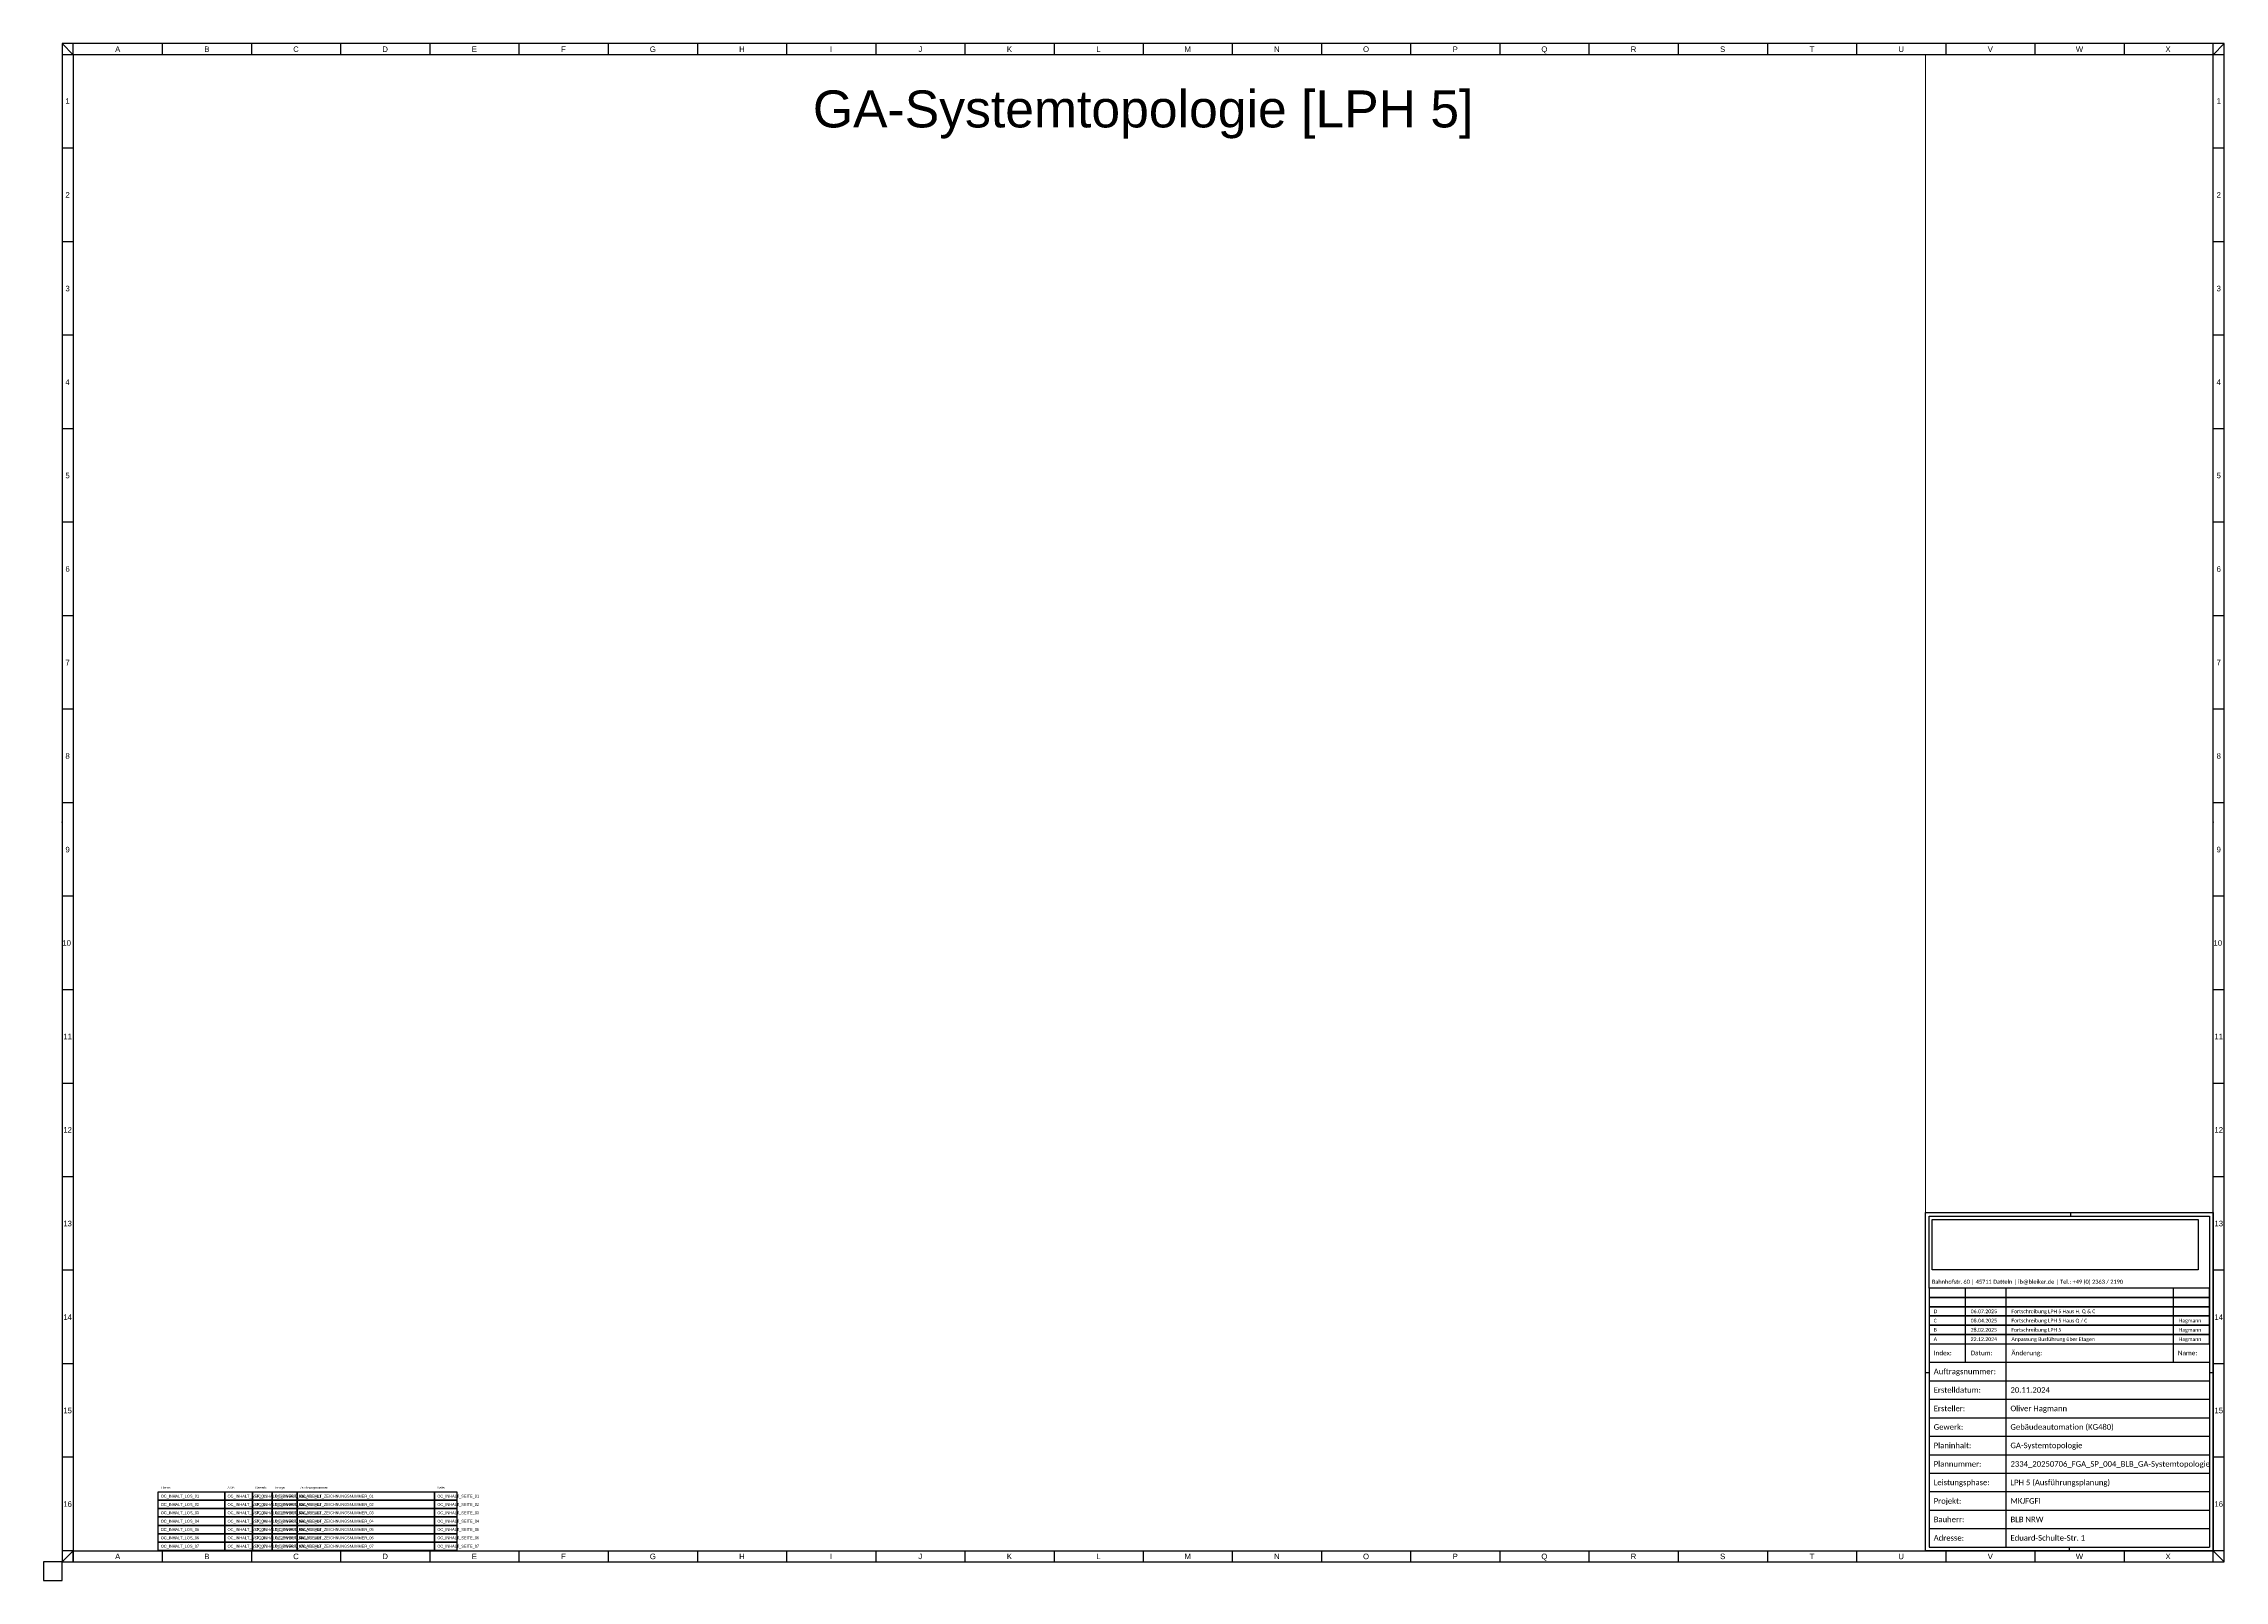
# Paper-space layout 'DIN-A0' of a CAD drawing. Header units: millimetres. Extents: x -2339 to -1160, y -626 to 205.
# The model-space entities are those that its viewports show. They can reach past a viewport. Long polylines and large blocks are cut down to what shows.
import ezdxf
from ezdxf.enums import TextEntityAlignment as Align

# ---------------------------------------------------------------- set-up
doc = ezdxf.new("R2010")
doc.units = ezdxf.units.MM
doc.header["$LTSCALE"] = 100
for name, color, linetype in [('GA-Inhaltsverzeichnis-Beschriftung', 7, 'Continuous'), ('GA-Inhaltsverzeichnis-Daten', 7, 'Continuous'), ('GA-Inhaltsverzeichnis-Rahmen', 7, 'Continuous')]:
    doc.layers.add(name, color=color, linetype=linetype)
doc.styles.add('Arial', font='arial.ttf')
doc.styles.add('Calibri', font='calibri.ttf')
doc.styles.get("Standard").update_dxf_attribs({"font": 'arial.ttf'})
picture_1 = doc.add_image_def('image1.png', size_in_pixel=(550, 104))

# ---------------------------------------------------------------- blocks, each defined once
blk = doc.blocks.new('RSH_Blattrahmen_A0_Querformat_V2')
for p, q in [((0, 821), (6, 815)), ((6, 815), (0, 815)), ((6, 815), (6, 821)), ((6, 815), (6, 815)), ((54.2, 821), (54.2, 815)), ((102.4, 821), (102.4, 815)), ((150.6, 821), (150.6, 815)), ((198.8, 821), (198.8, 815)), ((247, 821), (247, 815)), ((295.2, 821), (295.2, 815)), ((343.5, 821), (343.5, 815)), ((391.7, 821), (391.7, 815)), ((439.9, 821), (439.9, 815)), ((488.1, 821), (488.1, 815)), ((536.3, 821), (536.3, 815)), ((584.5, 821), (584.5, 815)), ((632.7, 821), (632.7, 815)), ((680.9, 821), (680.9, 815)), ((729.1, 821), (729.1, 815)), ((777.3, 821), (777.3, 815)), ((825.5, 821), (825.5, 815)), ((873.7, 821), (873.7, 815)), ((922, 821), (922, 815)), ((970.2, 821), (970.2, 815)), ((1018.4, 821), (1018.4, 815)), ((1066.6, 821), (1066.6, 815)), ((1114.8, 821), (1114.8, 815)), ((1169, 821), (1163, 815)), ((1163, 815), (1163, 821)), ((1169, 815), (1163, 815)), ((1169, 815), (1169, 815)), ((6, 764.4), (0, 764.4)), ((1169, 764.4), (1163, 764.4)), ((6, 713.9), (0, 713.9)), ((1169, 713.9), (1163, 713.9)), ((6, 663.3), (0, 663.3)), ((1169, 663.3), (1163, 663.3)), ((6, 612.8), (0, 612.8)), ((1169, 612.8), (1163, 612.8)), ((6, 562.2), (0, 562.2)), ((1169, 562.2), (1163, 562.2)), ((6, 511.6), (0, 511.6)), ((1169, 511.6), (1163, 511.6)), ((6, 461.1), (0, 461.1)), ((1169, 461.1), (1163, 461.1)), ((6, 410.5), (0, 410.5)), ((1169, 410.5), (1163, 410.5)), ((6, 360), (0, 360)), ((1169, 360), (1163, 360)), ((6, 309.4), (0, 309.4)), ((1169, 309.4), (1163, 309.4)), ((6, 258.8), (0, 258.8)), ((1169, 258.8), (1163, 258.8)), ((6, 208.3), (0, 208.3)), ((1169, 208.3), (1163, 208.3)), ((6, 157.7), (0, 157.7)), ((1169, 157.7), (1163, 157.7)), ((6, 107.2), (0, 107.2)), ((1169, 107.2), (1163, 107.2)), ((6, 56.6), (0, 56.6)), ((1169, 56.6), (1163, 56.6)), ((6, 6), (0, 0)), ((6, 6), (0, 6)), ((6, 6), (6, 0)), ((6, 0), (6, 6)), ((6, 0), (6, 0)), ((54.2, 6), (54.2, 0)), ((102.4, 6), (102.4, 0)), ((150.6, 6), (150.6, 0)), ((198.8, 6), (198.8, 0)), ((247, 6), (247, 0)), ((295.2, 6), (295.2, 0)), ((343.5, 6), (343.5, 0)), ((391.7, 6), (391.7, 0)), ((439.9, 6), (439.9, 0)), ((488.1, 6), (488.1, 0)), ((536.3, 6), (536.3, 0)), ((584.5, 6), (584.5, 0)), ((632.7, 6), (632.7, 0)), ((680.9, 6), (680.9, 0)), ((729.1, 6), (729.1, 0)), ((777.3, 6), (777.3, 0)), ((825.5, 6), (825.5, 0)), ((873.7, 6), (873.7, 0)), ((922, 6), (922, 0)), ((970.2, 6), (970.2, 0)), ((1018.4, 6), (1018.4, 0)), ((1066.6, 6), (1066.6, 0)), ((1114.8, 6), (1114.8, 0)), ((1163, 6), (1169, 0)), ((1169, 6), (1163, 6)), ((1163, 0), (1163, 6))]:
    blk.add_line(p, q)
for points in [[(0, 0), (1169, 0), (1169, 821), (0, 821)], [(6, 6), (1163, 6), (1163, 815), (6, 815)]]:
    blk.add_lwpolyline(points, close=True)
for p in [(0, 400), (1163, 400)]:
    blk.add_point(p)
for s, p in [('A', (30.1, 818)), ('B', (78.3, 818)), ('C', (126.5, 818)), ('D', (174.7, 818)), ('E', (222.9, 818)), ('F', (271.1, 818)), ('G', (319.4, 818)), ('H', (367.6, 818)), ('I', (415.8, 818)), ('J', (464, 818)), ('K', (512.2, 818)), ('L', (560.4, 818)), ('M', (608.6, 818)), ('N', (656.8, 818)), ('O', (705, 818)), ('P', (753.2, 818)), ('Q', (801.4, 818)), ('R', (849.6, 818)), ('S', (897.8, 818)), ('T', (946.1, 818)), ('U', (994.3, 818)), ('V', (1042.5, 818)), ('W', (1090.7, 818)), ('X', (1138.6, 818)), ('1', (3, 790)), ('1', (1166, 790)), ('2', (3, 739.2)), ('2', (1166, 739.2)), ('3', (3, 688.6)), ('3', (1166, 688.6)), ('4', (3, 638)), ('4', (1166, 638)), ('5', (3, 587.5)), ('5', (1166, 587.5)), ('6', (3, 536.9)), ('6', (1166, 536.9)), ('7', (3, 486.4)), ('7', (1166, 486.4)), ('8', (3, 435.8)), ('8', (1166, 435.8)), ('9', (3, 385.2)), ('9', (1166, 385.2)), ('10', (2.5, 334.7)), ('10', (1165.5, 334.7)), ('11', (3, 284.1)), ('11', (1166, 284.1)), ('12', (3, 233.6)), ('12', (1166, 233.6)), ('13', (3, 183)), ('13', (1166, 183)), ('14', (3, 132.4)), ('14', (1166, 132.4)), ('15', (3, 81.9)), ('15', (1166, 81.9)), ('16', (3, 31.3)), ('16', (1166, 31.3)), ('A', (30.1, 3)), ('B', (78.3, 3)), ('C', (126.5, 3)), ('D', (174.7, 3)), ('E', (222.9, 3)), ('F', (271.1, 3)), ('G', (319.4, 3)), ('H', (367.6, 3)), ('I', (415.8, 3)), ('J', (464, 3)), ('K', (512.2, 3)), ('L', (560.4, 3)), ('M', (608.6, 3)), ('N', (656.8, 3)), ('O', (705, 3)), ('P', (753.2, 3)), ('Q', (801.4, 3)), ('R', (849.6, 3)), ('S', (897.8, 3)), ('T', (946.1, 3)), ('U', (994.3, 3)), ('V', (1042.5, 3)), ('W', (1090.7, 3)), ('X', (1138.6, 3))]:
    blk.add_text(s, height=3).set_placement(p, align=Align.MIDDLE_CENTER)
blk = doc.blocks.new('RSH_Plankopf_V3')
for p, q in [((-77, 181), (-77, 183)), ((-153.6, 163.5), (-153.6, 165.5)), ((-153.6, 162.5), (-153.6, 164.5)), ((-153.6, 161.5), (-153.6, 163.5)), ((-153.6, 142), (-153.6, 52)), ((-134.1, 142), (-134.1, 102)), ((-112.1, 142), (-112.1, 102)), ((-21.6, 142), (-21.6, 102)), ((-2, 142), (-2, 2)), ((-2, 117), (-153.6, 117)), ((-153.6, 117), (-153.6, 112)), ((-153.6, 112), (-2, 112)), ((-153.6, 112), (-2, 112)), ((-2, 112), (-2, 117)), ((-155.6, 96.5), (-153.6, 96.5)), ((-153.6, 102), (-2, 102)), ((-112.1, 102), (-112.1, 2)), ((-2, 96.5), (0, 96.5)), ((-153.6, 92), (-2, 92)), ((-153.6, 82), (-2, 82)), ((-153.6, 72), (-2, 72)), ((-153.6, 62), (-2, 62)), ((-153.6, 52), (-2, 52)), ((-153.6, 52), (-153.6, 42)), ((-153.6, 42), (-2, 42)), ((-153.6, 42), (-153.6, 32)), ((-153.6, 32), (-2, 32)), ((-153.6, 32), (-153.6, 22)), ((-153.6, 22), (-2, 22)), ((-153.6, 22), (-153.6, 12)), ((-153.6, 12), (-2, 12)), ((-153.6, 12), (-153.6, 2)), ((-153.6, 2), (-2, 2)), ((-77.8, 2), (-77.8, 0))]:
    blk.add_line(p, q)
for points in [[(-155.6, 183), (0, 183), (0, 0), (-155.6, 0)], [(-153.6, 181), (-2, 181), (-2, 142), (-153.6, 142)], [(-153.6, 137), (-2, 137), (-2, 142), (-153.6, 142)], [(-153.6, 132), (-2, 132), (-2, 137), (-153.6, 137)], [(-153.6, 127), (-2, 127), (-2, 132), (-153.6, 132)], [(-153.6, 122), (-2, 122), (-2, 127), (-153.6, 127)], [(-153.6, 117), (-2, 117), (-2, 122), (-153.6, 122)]]:
    blk.add_lwpolyline(points, close=True)
at = {"style": 'Calibri'}
for s, height, p in [('Index:', 2.5, (-151.1, 107)), ('Datum:', 2.5, (-131.1, 107)), ('Änderung:', 2.5, (-109.1, 107)), ('Name:', 2.5, (-19.1, 107)), ('Auftragsnummer:', 3, (-151.1, 97)), ('Erstelldatum:', 3, (-151.1, 87)), ('Ersteller:', 3, (-151.1, 77)), ('Gewerk:', 3, (-151.1, 67)), ('Planinhalt:', 3, (-151.1, 57)), ('Plannummer:', 3, (-151.1, 47)), ('Leistungsphase:', 3, (-151.1, 37)), ('Projekt:', 3, (-151.1, 27)), ('Bauherr:', 3, (-151.1, 17)), ('Adresse:', 3, (-151.1, 7))]:
    blk.add_text(s, height=height, dxfattribs=at).set_placement(p, align=Align.MIDDLE_LEFT)
for tag, height, p in [('FIRMA', 2.2, (-152.1, 145.5)), ('INDEX6', 2, (-151.1, 139.5)), ('INDEX5', 2, (-151.1, 134.5)), ('INDEX4', 2, (-151.1, 129.5)), ('DATUM6', 2, (-131.1, 139.5)), ('DATUM5', 2, (-131.1, 134.5)), ('DATUM4', 2, (-131.1, 129.5)), ('AENDERUNG6', 2, (-109.1, 139.5)), ('AENDERUNG5', 2, (-109.1, 134.5)), ('AENDERUNG4', 2, (-109.1, 129.5)), ('NAME6', 2, (-18.6, 139.5)), ('NAME5', 2, (-18.6, 134.5)), ('NAME4', 2, (-18.6, 129.5)), ('INDEX3', 2, (-151.1, 124.5)), ('INDEX2', 2, (-151.1, 119.5)), ('DATUM3', 2, (-131.1, 124.5)), ('DATUM2', 2, (-131.1, 119.5)), ('AENDERUNG3', 2, (-109.1, 124.5)), ('AENDERUNG2', 2, (-109.1, 119.5)), ('NAME3', 2, (-18.6, 124.5)), ('NAME2', 2, (-18.6, 119.5)), ('INDEX1', 2, (-151.1, 114.5)), ('DATUM1', 2, (-131.1, 114.5)), ('AENDERUNG1', 2, (-109.1, 114.5)), ('NAME1', 2, (-18.6, 114.5)), ('AUFTRAGSNUMMER', 3, (-109.6, 97)), ('ERSTELLDATUM', 3, (-109.6, 87)), ('ERSTELLER', 3, (-109.6, 77)), ('GEWERK', 3, (-109.6, 67)), ('PLAN', 3, (-109.6, 57)), ('PLANNAME', 3, (-109.6, 47)), ('LPH', 3, (-109.6, 37)), ('PROJEKT', 3, (-109.6, 27)), ('BAUHERR', 3, (-109.6, 17)), ('ADRESSE', 3, (-109.6, 7))]:
    blk.add_attdef(tag, text='', height=height, dxfattribs=at).set_placement(p, align=Align.MIDDLE_LEFT)
blk.add_attdef('', (0, 0), '', height=4)

msp = doc.modelspace()

# ---------------------------------------------------------------- linework, layer by layer
at = {"layer": 'GA-Inhaltsverzeichnis-Rahmen'}
for points in [[(0, 0), (120, 0), (120, -15), (0, -15)], [(120, 0), (170, 0), (170, -15), (120, -15)], [(170, 0), (205, 0), (205, -15), (170, -15)], [(205, 0), (250.3, 0), (250.3, -15), (205, -15)], [(250.3, 0), (497.2, 0), (497.2, -15), (250.3, -15)], [(497.2, 0), (537, 0), (537, -15), (497.2, -15)], [(0, -15), (120, -15), (120, -30), (0, -30)], [(0, -30), (120, -30), (120, -45), (0, -45)], [(120, -15), (170, -15), (170, -30), (120, -30)], [(120, -30), (170, -30), (170, -45), (120, -45)], [(170, -15), (205, -15), (205, -30), (170, -30)], [(170, -30), (205, -30), (205, -45), (170, -45)], [(205, -15), (250.3, -15), (250.3, -30), (205, -30)], [(205, -30), (250.3, -30), (250.3, -45), (205, -45)], [(250.3, -15), (497.2, -15), (497.2, -30), (250.3, -30)], [(250.3, -30), (497.2, -30), (497.2, -45), (250.3, -45)], [(497.2, -15), (537, -15), (537, -30), (497.2, -30)], [(497.2, -30), (537, -30), (537, -45), (497.2, -45)], [(0, -45), (120, -45), (120, -60), (0, -60)], [(0, -60), (120, -60), (120, -75), (0, -75)], [(0, -75), (120, -75), (120, -90), (0, -90)], [(120, -45), (170, -45), (170, -60), (120, -60)], [(120, -60), (170, -60), (170, -75), (120, -75)], [(120, -75), (170, -75), (170, -90), (120, -90)], [(170, -45), (205, -45), (205, -60), (170, -60)], [(170, -60), (205, -60), (205, -75), (170, -75)], [(170, -75), (205, -75), (205, -90), (170, -90)], [(205, -45), (250.3, -45), (250.3, -60), (205, -60)], [(205, -60), (250.3, -60), (250.3, -75), (205, -75)], [(205, -75), (250.3, -75), (250.3, -90), (205, -90)], [(250.3, -45), (497.2, -45), (497.2, -60), (250.3, -60)], [(250.3, -60), (497.2, -60), (497.2, -75), (250.3, -75)], [(250.3, -75), (497.2, -75), (497.2, -90), (250.3, -90)], [(497.2, -45), (537, -45), (537, -60), (497.2, -60)], [(497.2, -60), (537, -60), (537, -75), (497.2, -75)], [(497.2, -75), (537, -75), (537, -90), (497.2, -90)], [(0, -90), (120, -90), (120, -105), (0, -105)], [(0, -105), (120, -105), (120, -120), (0, -120)], [(120, -90), (170, -90), (170, -105), (120, -105)], [(120, -105), (170, -105), (170, -120), (120, -120)], [(170, -90), (205, -90), (205, -105), (170, -105)], [(170, -105), (205, -105), (205, -120), (170, -120)], [(205, -90), (250.3, -90), (250.3, -105), (205, -105)], [(205, -105), (250.3, -105), (250.3, -120), (205, -120)], [(250.3, -90), (497.2, -90), (497.2, -105), (250.3, -105)], [(250.3, -105), (497.2, -105), (497.2, -120), (250.3, -120)], [(497.2, -90), (537, -90), (537, -105), (497.2, -105)], [(497.2, -105), (537, -105), (537, -120), (497.2, -120)], [(0, -120), (120, -120), (120, -135), (0, -135)], [(120, -120), (170, -120), (170, -135), (120, -135)], [(170, -120), (205, -120), (205, -135), (170, -135)], [(205, -120), (250.3, -120), (250.3, -135), (205, -135)], [(250.3, -120), (497.2, -120), (497.2, -135), (250.3, -135)], [(497.2, -120), (537, -120), (537, -135), (497.2, -135)]]:
    msp.add_lwpolyline(points, close=True, dxfattribs=at)

# ---------------------------------------------------------------- texts
at = {"layer": 'GA-Inhaltsverzeichnis-Beschriftung', "style": 'Arial'}
for s, p in [('Ebene:', (5, 7.7)), ('ASP:', (125, 7.7)), ('Gewerk:', (175, 7.7)), ('Anlage:', (210, 7.7)), ('Zeichnungsnummer:', (255.3, 7.7)), ('Seite:', (502.1, 7.7))]:
    msp.add_text(s, height=4, dxfattribs=at).set_placement(p, align=Align.MIDDLE_LEFT)
at = {"layer": 'GA-Inhaltsverzeichnis-Daten', "style": 'Arial'}
for tag, p in [('OC_INHALT_LOS_01', (5, -7.5)), ('OC_INHALT_LOS_02', (5, -22.5)), ('OC_INHALT_LOS_03', (5, -37.5)), ('OC_INHALT_ASP_01', (125, -7.5)), ('OC_INHALT_ASP_02', (125, -22.5)), ('OC_INHALT_ASP_03', (125, -37.5)), ('OC_INHALT_GEWERK_01', (175, -7.5)), ('OC_INHALT_GEWERK_02', (175, -22.5)), ('OC_INHALT_GEWERK_03', (175, -37.5)), ('OC_INHALT_ANLAGE_01', (210, -7.5)), ('OC_INHALT_ANLAGE_02', (210, -22.5)), ('OC_INHALT_ANLAGE_03', (210, -37.5)), ('OC_INHALT_ZEICHNUNGSNUMMER_01', (255.3, -7.5)), ('OC_INHALT_ZEICHNUNGSNUMMER_02', (255.3, -22.5)), ('OC_INHALT_ZEICHNUNGSNUMMER_03', (255.3, -37.5)), ('OC_INHALT_SEITE_01', (502.2, -7.5)), ('OC_INHALT_SEITE_02', (502.2, -22.5)), ('OC_INHALT_SEITE_03', (502.2, -37.5)), ('OC_INHALT_LOS_04', (5, -52.5)), ('OC_INHALT_LOS_05', (5, -67.5)), ('OC_INHALT_ASP_04', (125, -52.5)), ('OC_INHALT_ASP_05', (125, -67.5)), ('OC_INHALT_GEWERK_04', (175, -52.5)), ('OC_INHALT_GEWERK_05', (175, -67.5)), ('OC_INHALT_ANLAGE_04', (210, -52.5)), ('OC_INHALT_ANLAGE_05', (210, -67.5)), ('OC_INHALT_ZEICHNUNGSNUMMER_04', (255.3, -52.5)), ('OC_INHALT_ZEICHNUNGSNUMMER_05', (255.3, -67.5)), ('OC_INHALT_SEITE_04', (502.2, -52.5)), ('OC_INHALT_SEITE_05', (502.2, -67.5)), ('OC_INHALT_LOS_06', (5, -82.5)), ('OC_INHALT_LOS_07', (5, -97.5)), ('OC_INHALT_LOS_08', (5, -112.5)), ('OC_INHALT_ASP_06', (125, -82.5)), ('OC_INHALT_ASP_07', (125, -97.5)), ('OC_INHALT_ASP_08', (125, -112.5)), ('OC_INHALT_GEWERK_06', (175, -82.5)), ('OC_INHALT_GEWERK_07', (175, -97.5)), ('OC_INHALT_GEWERK_08', (175, -112.5)), ('OC_INHALT_ANLAGE_06', (210, -82.5)), ('OC_INHALT_ANLAGE_07', (210, -97.5)), ('OC_INHALT_ANLAGE_08', (210, -112.5)), ('OC_INHALT_ZEICHNUNGSNUMMER_06', (255.3, -82.5)), ('OC_INHALT_ZEICHNUNGSNUMMER_07', (255.3, -97.5)), ('OC_INHALT_ZEICHNUNGSNUMMER_08', (255.3, -112.5)), ('OC_INHALT_SEITE_06', (502.2, -82.5)), ('OC_INHALT_SEITE_07', (502.2, -97.5)), ('OC_INHALT_SEITE_08', (502.2, -112.5))]:
    msp.add_attdef(tag, text='', height=5, dxfattribs=at).set_placement(p, align=Align.MIDDLE_LEFT)

psp = doc.layouts.new('DIN-A0')

# ---------------------------------------------------------------- linework, layer by layer
psp.add_lwpolyline([(-2339.3, -626.5), (-2329.3, -626.5), (-2329.3, -616.5), (-2339.3, -616.5)], close=True)

# ---------------------------------------------------------------- block references
psp.add_blockref('RSH_Blattrahmen_A0_Querformat_V2', (-2329.3, -616.5))
psp.add_blockref('RSH_Plankopf_V3', (-1166.3, -610.5)).add_auto_attribs({'ERSTELLDATUM': '20.11.2024', 'ERSTELLER': 'Oliver Hagmann', 'GEWERK': 'Gebäudeautomation (KG480)', 'PLAN': 'GA-Systemtopologie', 'PROJEKT': 'MKJFGFI', 'INDEX2': 'B', 'INDEX1': 'A', 'INDEX3': 'C', 'INDEX4': 'D', 'DATUM1': '22.12.2024', 'DATUM2': '28.02.2025', 'DATUM3': '08.04.2025', 'DATUM4': '06.07.2025', 'AENDERUNG1': 'Anpassung Busführung über Etagen', 'AENDERUNG2': 'Fortschreibung LPH 5', 'AENDERUNG3': 'Fortschreibung LPH 5 Haus Q / C', 'AENDERUNG4': 'Fortschreibung LPH 5 Haus H, Q & C', 'NAME3': 'Hagmann', 'NAME2': 'Hagmann', 'NAME1': 'Hagmann', 'BAUHERR': 'BLB NRW', 'ADRESSE': 'Eduard-Schulte-Str. 1', 'LPH': 'LPH 5 (Ausführungsplanung)', 'FIRMA': 'Bahnhofstr. 60 | 45711 Datteln | ib@bleiker.de | Tel.: +49 (0) 2363 / 2190', 'PLANNAME': '2334_20250706_FGA_SP_004_BLB_GA-Systemtopologie'})

# ---------------------------------------------------------------- texts
psp.add_text('GA-Systemtopologie [LPH 5]', height=20).set_placement((-1744.8, 179.2), align=Align.TOP_CENTER)

# ---------------------------------------------------------------- pictures from other files: only their frames are drawn
image = psp.add_image(picture_1, insert=(-1318.3, -458.6), size_in_units=(143.8, 27.2))
image.dxf.flags = 7

# ---------------------------------------------------------------- viewports
at = {"layer": '0'}
psp.add_viewport(center=(-1822.6, -206), size=(1001.4, 809), view_center_point=(1512.3, 1239.2), view_height=2690.116, dxfattribs=at)

doc.saveas('drawing.dxf')
